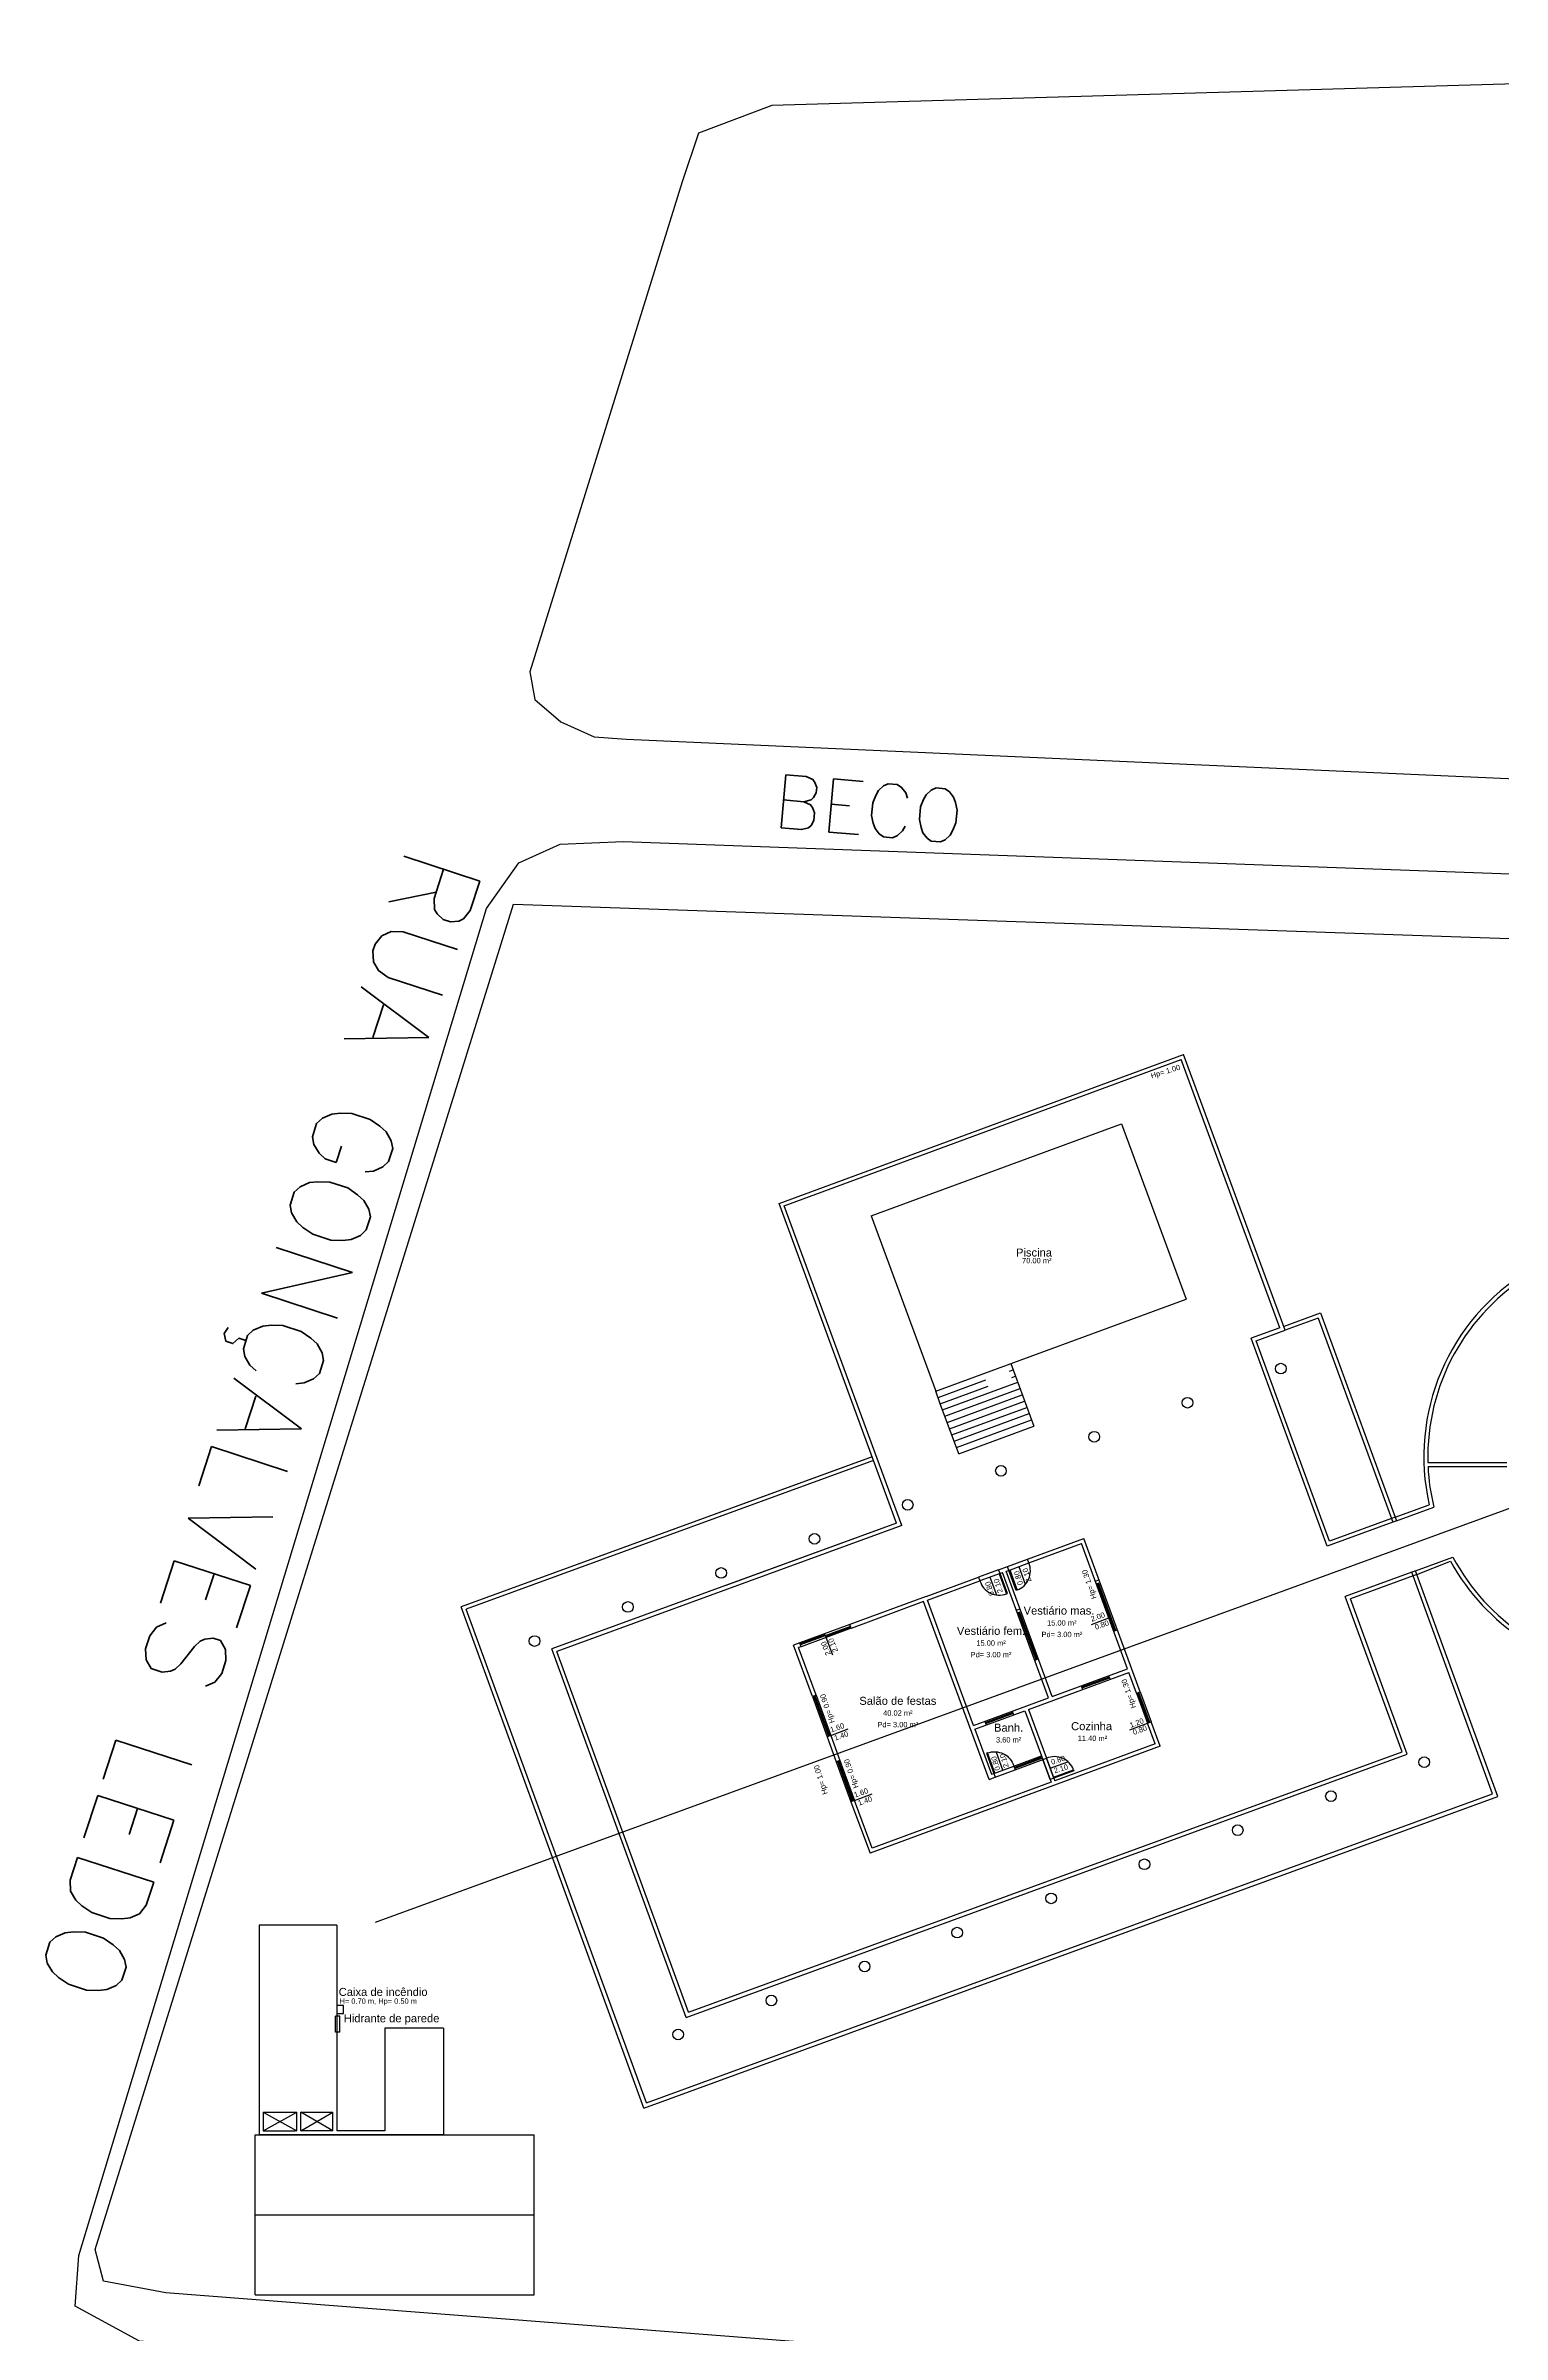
# Model space of a CAD drawing. Header units: millimetres. Extents: x -210 to 1173, y -437 to 320.
# Drawn here: x 469.1 to 523.7, y -46.3 to 39.4 of the extents above; entities that cross this region are included whole.
import ezdxf
from ezdxf.enums import TextEntityAlignment as Align

# ---------------------------------------------------------------- set-up
doc = ezdxf.new("R2010")
doc.units = ezdxf.units.MM
doc.header["$LTSCALE"] = 0.3
doc.linetypes.add('DASHED2', pattern=[9.525, 6.35, -3.175])
for name, color, linetype in [('330', 254, 'Continuous'), ('500', 254, 'Continuous'), ('551', 255, 'Continuous'), ('CORTE', 6, 'Continuous'), ('COTAS', 1, 'Continuous'), ('ESQUADRIAS', 3, 'Continuous'), ('PISO', 1, 'Continuous'), ('PROJEÇÃO', 1, 'DASHED2'), ('TEXTOS', 2, 'Continuous'), ('VISTA', 2, 'Continuous')]:
    doc.layers.add(name, color=color, linetype=linetype)
doc.styles.add('2MM 1_100', font='ARIAL.TTF', dxfattribs={"height": 0.2})
doc.styles.add('3MM 1_100', font='ARIAL.TTF', dxfattribs={"height": 0.3})
doc.styles.add('ROMANS', font='romans.shx')

msp = doc.modelspace()

# ---------------------------------------------------------------- linework, layer by layer
msp.add_line((481.43, -30.898), (528.945, -13.559))
at = {"layer": '330'}
msp.add_polyline3d([(486.614, 7.256, 0), (571.435, 4.339, 0), (576.003, -0.858, 0), (575.629, -49.167, 0), (574.242, -51.687, 0), (571.949, -52.744, 0), (524.033, -48.706, 0), (473.572, -44.793, 0), (471.243, -44.357, 0), (470.93, -43.165, 0)], close=True, dxfattribs=at)
at = {"layer": '500'}
msp.add_polyline3d([(490.735, 9.613, 0), (571.949, 6.649, 0), (574.016, 5.757, 0), (576.337, 4.017, 0), (577.685, 0.477, 0), (578.113, -53.294, 0), (577.286, -54.497, 0), (574.951, -54.799, 0), (472.583, -46.609, 0), (470.174, -45.296, 0), (470.318, -43.391, 0), (485.597, 7.09, 0), (486.805, 8.811, 0), (488.36, 9.509, 0)], close=True, dxfattribs=at)
at = {"layer": '551', "color": 250}
msp.add_polyline3d([(490.847, 13.438, 0), (573.49, 9.763, 0), (576.692, 10.566, 0), (577.824, 13.174, 0), (578.462, 37.358, 0), (577.228, 39.162, 0), (573.153, 39.433, 0), (496.293, 37.197, 0), (493.545, 36.154, 0), (492.939, 34.33, 0), (487.223, 15.968, 0), (487.414, 14.93, 0), (488.379, 14.098, 0), (489.638, 13.528, 0)], close=True, dxfattribs=at)
at = {"layer": 'CORTE'}
for p, q in [((500.024, -4.427), (509.409, -0.974)), ((509.409, -0.974), (511.826, -7.543)), ((500.024, -4.427), (502.441, -10.996)), ((502.441, -10.996), (511.826, -7.543)), ((520.895, -13.673), (523.852, -13.673)), ((520.9, -13.823), (523.852, -13.823)), ((505.879, -17.295), (507.991, -16.518)), ((505.931, -17.435), (507.902, -16.71)), ((509.628, -21.403), (507.902, -16.71)), ((510.105, -22.266), (507.991, -16.518)), ((502.078, -18.693), (504.049, -17.968)), ((504.049, -17.968), (504.101, -18.109)), ((504.8, -17.692), (505.128, -17.571)), ((504.852, -17.832), (504.8, -17.692)), ((504.852, -17.832), (504.945, -17.798)), ((506.672, -22.49), (504.945, -17.798)), ((505.086, -17.746), (505.18, -17.712)), ((506.812, -22.439), (505.086, -17.746)), ((505.18, -17.712), (505.128, -17.571)), ((505.931, -17.435), (505.879, -17.295)), ((502.078, -18.693), (499.22, -19.744)), ((502.13, -18.834), (504.101, -18.109)), ((503.856, -23.526), (502.13, -18.834)), ((501.989, -18.885), (499.274, -19.89)), ((504.44, -25.549), (501.989, -18.885)), ((497.343, -20.434), (497.104, -20.522)), ((497.817, -22.445), (497.104, -20.522)), ((497.395, -20.575), (497.301, -20.61)), ((497.395, -20.575), (497.343, -20.434)), ((499.272, -19.885), (499.22, -19.744)), ((497.958, -22.393), (497.301, -20.61)), ((506.812, -22.439), (509.628, -21.403)), ((505.926, -22.925), (509.68, -21.544)), ((509.964, -22.318), (509.68, -21.544)), ((509.964, -22.318), (510.105, -22.266)), ((497.958, -22.393), (497.817, -22.445)), ((503.856, -23.526), (506.672, -22.49)), ((503.908, -23.667), (505.785, -22.976)), ((505.785, -22.976), (506.406, -24.666)), ((505.926, -22.925), (506.599, -24.755)), ((498.504, -23.897), (498.365, -23.948)), ((498.365, -23.948), (498.709, -24.887)), ((498.504, -23.897), (498.849, -24.836)), ((503.908, -23.667), (504.529, -25.356)), ((510.379, -23.444), (510.52, -23.392)), ((510.664, -24.218), (510.379, -23.444)), ((510.856, -24.307), (510.52, -23.392)), ((498.849, -24.836), (498.709, -24.887)), ((510.856, -24.307), (499.982, -28.308)), ((505.374, -25.046), (506.406, -24.666)), ((505.426, -25.186), (506.599, -24.755)), ((510.664, -24.218), (506.909, -25.599)), ((506.769, -25.651), (500.058, -28.12)), ((504.44, -25.549), (504.675, -25.462)), ((504.529, -25.356), (504.623, -25.322)), ((504.623, -25.322), (504.675, -25.462)), ((506.875, -25.506), (506.734, -25.557)), ((506.734, -25.557), (506.769, -25.651)), ((506.875, -25.506), (506.909, -25.599)), ((499.399, -26.339), (499.257, -26.39)), ((499.257, -26.39), (499.982, -28.308)), ((500.058, -28.12), (499.312, -26.104)), ((479.98, -31.169), (479.98, -31.169))]:
    msp.add_line(p, q, dxfattribs=at)
for centre in [(515.379, -10.152), (511.882, -11.429), (508.385, -12.705), (504.888, -13.981), (501.391, -15.257), (497.894, -16.533), (494.397, -17.809), (490.9, -19.085), (487.4, -20.362), (520.758, -24.902), (517.261, -26.178), (513.764, -27.454), (510.267, -28.731), (506.77, -30.007), (503.246, -31.292), (499.776, -32.559), (496.279, -33.835), (492.782, -35.111)]:
    msp.add_circle(centre, 0.2, dxfattribs=at)
for radius, start, end in [(8.15, 338.31976, 192.76239), (8, 120.74388, 181.56745), (8, 182.64247, 193.7063), (8.15, 208.75151, 322.08508), (8, 208.0702, 323.05236)]:
    msp.add_arc((528.892, -13.454), radius, start, end, dxfattribs=at)
at = {"layer": 'COTAS', "extrusion": (-1.66903e-12, 3.79062e-12, -1)}
for p, q in [((504.476, -17.97), (504.717, -18.631)), ((505.555, -17.573), (505.796, -18.234))]:
    msp.add_line(p, q, dxfattribs=at)
at = {"layer": 'COTAS'}
for p, q in [((508.277, -19.747), (508.933, -19.496)), ((498.585, -20.887), (498.333, -20.23)), ((498.505, -23.901), (499.162, -23.65)), ((509.722, -23.696), (510.379, -23.444)), ((504.707, -24.523), (504.948, -25.184)), ((499.399, -26.339), (500.055, -26.087))]:
    msp.add_line(p, q, dxfattribs=at)
at = {"layer": 'COTAS', "extrusion": (-3.79062e-12, -1.66903e-12, -1)}
msp.add_line((506.737, -25.13), (507.397, -24.889), dxfattribs=at)
at = {"layer": 'ESQUADRIAS'}
for p, q in [((498.295, -20.125), (497.355, -20.467)), ((499.248, -19.819), (497.369, -20.505)), ((498.295, -20.125), (498.322, -20.2)), ((499.262, -19.857), (498.322, -20.2)), ((510.43, -23.425), (510.016, -22.299)), ((510.468, -23.411), (510.054, -22.285)), ((497.869, -22.425), (498.418, -23.928)), ((497.907, -22.412), (498.455, -23.915)), ((498.761, -24.868), (499.309, -26.371)), ((498.798, -24.854), (499.347, -26.357))]:
    msp.add_line(p, q, dxfattribs=at)
at = {"layer": 'ESQUADRIAS', "elevation": 0}
for points in [[(504.852, -17.832), (504.814, -17.846), (505.09, -18.597), (505.128, -18.583)], [(505.18, -17.712), (505.218, -17.698), (505.494, -18.449), (505.456, -18.462)]]:
    msp.add_lwpolyline(points, close=True, dxfattribs=at)
at = {"layer": 'ESQUADRIAS', "extrusion": (7.55958e-10, -2.0636e-09, -1), "elevation": 0}
msp.add_lwpolyline([(-504.623, -25.322), (-504.661, -25.308), (-504.384, -24.557), (-504.347, -24.571)], close=True, dxfattribs=at)
at = {"layer": 'ESQUADRIAS', "extrusion": (1.24771e-08, 1.88166e-09, 1), "elevation": 0}
msp.add_lwpolyline([(506.875, -25.506), (506.861, -25.468), (507.612, -25.192), (507.626, -25.229)], close=True, dxfattribs=at)
at = {"layer": 'PISO'}
for p, q in [((515.487, -8.569), (516.872, -8.064)), ((516.783, -8.256), (515.539, -8.71)), ((516.783, -8.256), (519.577, -15.912)), ((516.872, -8.064), (519.717, -15.861)), ((500.061, -13.453), (484.646, -19.079)), ((499.958, -13.491), (484.646, -19.079)), ((500.113, -13.594), (484.838, -19.168)), ((500.113, -13.595), (500.062, -13.454)), ((523.323, -26.095), (520.289, -17.782)), ((523.515, -26.185), (520.43, -17.73)), ((491.502, -37.867), (484.646, -19.079)), ((491.591, -37.675), (484.838, -19.168)), ((499.22, -19.744), (497.343, -20.434)), ((499.272, -19.885), (497.395, -20.575)), ((506.458, -24.807), (506.734, -25.557)), ((506.599, -24.755), (506.875, -25.506)), ((491.502, -37.867), (523.515, -26.185)), ((491.591, -37.675), (523.323, -26.095)), ((476.93, -38.869), (487.38, -38.869)), ((476.93, -44.869), (476.93, -38.869)), ((487.38, -44.869), (487.38, -38.869)), ((476.93, -41.869), (487.38, -41.869)), ((476.93, -44.869), (487.38, -44.869))]:
    msp.add_line(p, q, dxfattribs=at)
at = {"layer": 'PISO', "extrusion": (-1.19993e-12, 3.91747e-12, -1)}
for p, q in [((504.799, -17.69), (504.048, -17.966)), ((504.852, -17.832), (504.101, -18.109))]:
    msp.add_line(p, q, dxfattribs=at)
at = {"layer": 'PISO', "extrusion": (-1.62467e-12, 3.76123e-12, -1)}
for p, q in [((505.127, -17.569), (505.878, -17.293)), ((505.18, -17.712), (505.931, -17.435))]:
    msp.add_line(p, q, dxfattribs=at)
at = {"layer": 'PISO', "extrusion": (-1.24809e-08, -1.88329e-09, -1)}
for p, q in [((506.732, -25.558), (506.456, -24.807, 0)), ((506.875, -25.506, 0), (506.599, -24.755))]:
    msp.add_line(p, q, dxfattribs=at)
at = {"layer": 'PISO', "extrusion": (-7.58561e-10, 2.06137e-09, 1)}
for p, q in [((504.623, -25.322), (505.374, -25.046)), ((504.676, -25.465), (505.426, -25.188))]:
    msp.add_line(p, q, dxfattribs=at)
at = {"layer": 'PISO'}
for centre, start, end in [((505.231, -17.734), 290.19602, 23.13362), ((504.827, -17.883), 197.25842, 290.19602)]:
    msp.add_arc(centre, 0.761, start, end, dxfattribs=at)
at = {"layer": 'PISO', "extrusion": (7.58561e-10, -2.06137e-09, -1)}
msp.add_arc((-504.647, -25.271, 0), 0.761, 69.80398, 162.74158, dxfattribs=at)
at = {"layer": 'PISO', "extrusion": (1.24809e-08, 1.88329e-09, 1)}
msp.add_arc((506.898, -25.455, 0), 0.761, 20.19602, 113.13362, dxfattribs=at)
at = {"layer": 'PROJEÇÃO'}
for p, q in [((502.527, -11.231), (505.343, -10.195)), ((505.257, -9.96), (505.429, -10.429)), ((502.614, -11.465), (502.441, -10.996)), ((502.614, -11.465), (505.429, -10.429)), ((508.42, -18.118), (508.56, -18.066)), ((509.162, -19.976), (508.471, -18.099)), ((509.199, -19.962), (508.509, -18.085)), ((505.463, -19.206), (505.604, -19.154)), ((506.205, -21.064), (505.515, -19.187)), ((506.243, -21.05), (505.552, -19.173)), ((509.11, -19.995), (509.251, -19.943)), ((506.154, -21.083), (506.294, -21.031)), ((507.892, -22.042), (507.943, -22.182)), ((508.943, -21.713), (507.911, -22.093)), ((508.957, -21.751), (507.924, -22.131)), ((508.924, -21.662), (508.976, -21.803)), ((505.33, -23.043), (504.297, -23.422)), ((505.343, -23.08), (504.311, -23.46)), ((505.311, -22.991), (505.362, -23.132)), ((504.278, -23.371), (504.33, -23.512)), ((506.425, -24.717), (505.393, -25.097)), ((506.439, -24.755), (505.407, -25.135)), ((506.406, -24.666), (506.458, -24.807)), ((505.374, -25.046), (505.426, -25.186))]:
    msp.add_line(p, q, dxfattribs=at)
at = {"layer": 'VISTA'}
for p, q in [((496.567, -3.957), (511.736, 1.625)), ((496.76, -4.046), (511.647, 1.432)), ((515.346, -8.621), (511.647, 1.432)), ((515.539, -8.71), (511.736, 1.625)), ((500.976, -15.94), (496.567, -3.957)), ((501.169, -16.03), (496.76, -4.046)), ((515.346, -8.621), (514.269, -9.014)), ((517.114, -16.811), (514.269, -9.014)), ((514.461, -9.104), (515.539, -8.71)), ((517.203, -16.619), (514.461, -9.104)), ((502.7, -11.7), (505.515, -10.664)), ((502.786, -11.935), (505.602, -10.899)), ((502.873, -12.169), (505.688, -11.133)), ((505.429, -10.429), (506.12, -12.306)), ((503.304, -13.342), (502.614, -11.465)), ((502.959, -12.404), (505.774, -11.368)), ((503.045, -12.639), (505.861, -11.603)), ((503.132, -12.873), (505.947, -11.837)), ((503.218, -13.108), (506.033, -12.072)), ((503.304, -13.342), (506.12, -12.306)), ((519.666, -15.72), (520.943, -15.254)), ((519.717, -15.861), (521.12, -15.349)), ((500.976, -15.94), (488.043, -20.66)), ((501.169, -16.03), (488.236, -20.749)), ((500.976, -15.94), (494.567, -18.279)), ((519.717, -15.861), (517.114, -16.811)), ((519.666, -15.72), (517.203, -16.619)), ((520.43, -17.73), (517.799, -18.69)), ((520.481, -17.871), (517.992, -18.779)), ((520.43, -17.73), (521.833, -17.218)), ((520.48, -17.868), (521.747, -17.374, 0)), ((519.925, -24.514), (517.799, -18.69)), ((520.117, -24.604), (517.992, -18.779)), ((493.083, -34.469), (488.043, -20.66)), ((493.172, -34.277), (488.236, -20.749)), ((510.105, -22.266), (510.52, -23.392)), ((497.817, -22.445), (498.365, -23.948)), ((497.958, -22.393), (498.504, -23.897)), ((509.964, -22.318), (510.379, -23.444)), ((493.083, -34.469), (520.117, -24.604)), ((493.172, -34.277), (519.925, -24.514)), ((498.849, -24.836), (499.398, -26.338)), ((498.709, -24.887), (499.257, -26.39)), ((479.98, -31.014), (477.08, -31.014)), ((477.08, -31.014), (477.08, -38.869)), ((479.98, -31.014), (479.98, -38.719)), ((480.1, -34.419), (479.93, -34.419)), ((479.93, -35.019), (479.93, -34.419)), ((480.1, -35.019), (479.93, -35.019)), ((480.1, -35.019), (480.1, -34.419)), ((483.98, -34.869), (481.78, -34.869)), ((481.78, -34.869), (481.78, -38.719)), ((483.98, -34.869), (483.98, -38.869)), ((477.23, -38.019), (477.23, -38.719)), ((477.23, -38.019), (478.48, -38.719)), ((477.23, -38.019), (478.48, -38.019)), ((477.23, -38.719), (478.48, -38.019)), ((478.48, -38.719), (478.48, -38.019)), ((478.63, -38.019), (479.83, -38.019)), ((478.63, -38.719), (478.63, -38.019)), ((479.83, -38.719), (478.63, -38.019)), ((478.63, -38.719), (479.83, -38.019)), ((479.83, -38.719), (479.83, -38.019)), ((483.98, -38.869), (477.08, -38.869)), ((477.23, -38.719), (478.436, -38.719)), ((479.83, -38.719), (478.63, -38.719)), ((481.78, -38.719), (479.98, -38.719))]:
    msp.add_line(p, q, dxfattribs=at)
msp.add_lwpolyline([(479.98, -34.319), (480.23, -34.319), (480.23, -34.019), (479.98, -34.019)], close=True, dxfattribs=at)

# ---------------------------------------------------------------- texts
at = {"layer": '551', "color": 250, "style": 'ROMANS'}
for s, height, rotation, p in [('BECO', 2, 354.95307, (496.3, 10.15)), ('RUA GONÇALVES LEDO', 3, 251.95307, (482.654, 9.544))]:
    msp.add_text(s, height=height, rotation=rotation, dxfattribs=at).set_placement(p)
at = {"layer": 'TEXTOS', "style": '2MM 1_100'}
for s, rotation, p in [('Hp= 1.00', 17.35519, (511.054, 0.989)), ('0.80', 107.93482, (505.543, -18.001, 0)), ('2.10', 107.93482, (505.861, -17.895, 0)), ('Hp= 1.30', 108.941, (508.195, -18.239)), ('0.80', 107.93482, (504.463, -18.398, 0)), ('2.10', 107.93482, (504.782, -18.292, 0)), ('2.00', 19.3621, (508.518, -19.455)), ('0.80', 19.3621, (508.668, -19.758)), ('2.00', 111.5802, (498.321, -20.642)), ('2.10', 111.5802, (498.592, -20.522)), ('Hp= 1.30', 108.941, (509.675, -22.339)), ('Hp= 0.90', 108.941, (498.377, -22.897)), ('1.60', 19.3621, (498.747, -23.609)), ('1.40', 19.3621, (498.897, -23.912)), ('1.20', 20.54023, (509.976, -23.43)), ('0.80', 20.54023, (510.093, -23.698)), ('Hp= 0.90', 108.941, (499.27, -25.334)), ('0.80', 107.45547, (504.69, -24.951, 0)), ('2.10', 107.45547, (505.009, -24.848, 0)), ('0.80', 17.93482, (507.029, -24.825)), ('Hp= 1.00', 107.34996, (498.127, -25.565)), ('2.10', 17.93482, (507.136, -25.144)), ('1.60', 19.3621, (499.64, -26.046)), ('1.40', 19.3621, (499.79, -26.35))]:
    msp.add_text(s, height=0.2, rotation=rotation, dxfattribs=at).set_placement(p, align=Align.MIDDLE_CENTER)
at = {"layer": 'TEXTOS'}
for s, height, style, p in [('Piscina', 0.3, '3MM 1_100', (506.127, -5.799)), ('70.00 m²', 0.2, '2MM 1_100', (506.231, -6.102)), ('Vestiário mas.', 0.3, '3MM 1_100', (507.064, -19.221)), ('15.00 m²', 0.2, '2MM 1_100', (507.169, -19.682)), ('Vestiário fem.', 0.3, '3MM 1_100', (504.515, -19.98)), ('15.00 m²', 0.2, '2MM 1_100', (504.515, -20.437)), ('Pd= 3.00 m²', 0.2, '2MM 1_100', (507.174, -20.115)), ('Pd= 3.00 m²', 0.2, '2MM 1_100', (504.515, -20.871)), ('Salão de festas', 0.3, '3MM 1_100', (501.021, -22.603)), ('40.02 m²', 0.2, '2MM 1_100', (501.021, -23.06)), ('Pd= 3.00 m²', 0.2, '2MM 1_100', (501.021, -23.494)), ('Banh.', 0.3, '3MM 1_100', (505.175, -23.608)), ('3.60 m²', 0.2, '2MM 1_100', (505.175, -24.065)), ('Cozinha', 0.3, '3MM 1_100', (508.286, -23.553)), ('11.40 m²', 0.2, '2MM 1_100', (508.317, -24.009)), ('Caixa de incêndio', 0.3, '3MM 1_100', (481.723, -33.514)), ('H= 0.70 m, Hp= 0.50 m', 0.2, '2MM 1_100', (481.538, -33.859)), ('Hidrante de parede', 0.3, '3MM 1_100', (482.039, -34.501))]:
    msp.add_text(s, height=height, dxfattribs=dict(at, style=style)).set_placement(p, align=Align.MIDDLE_CENTER)

doc.saveas('drawing.dxf')
